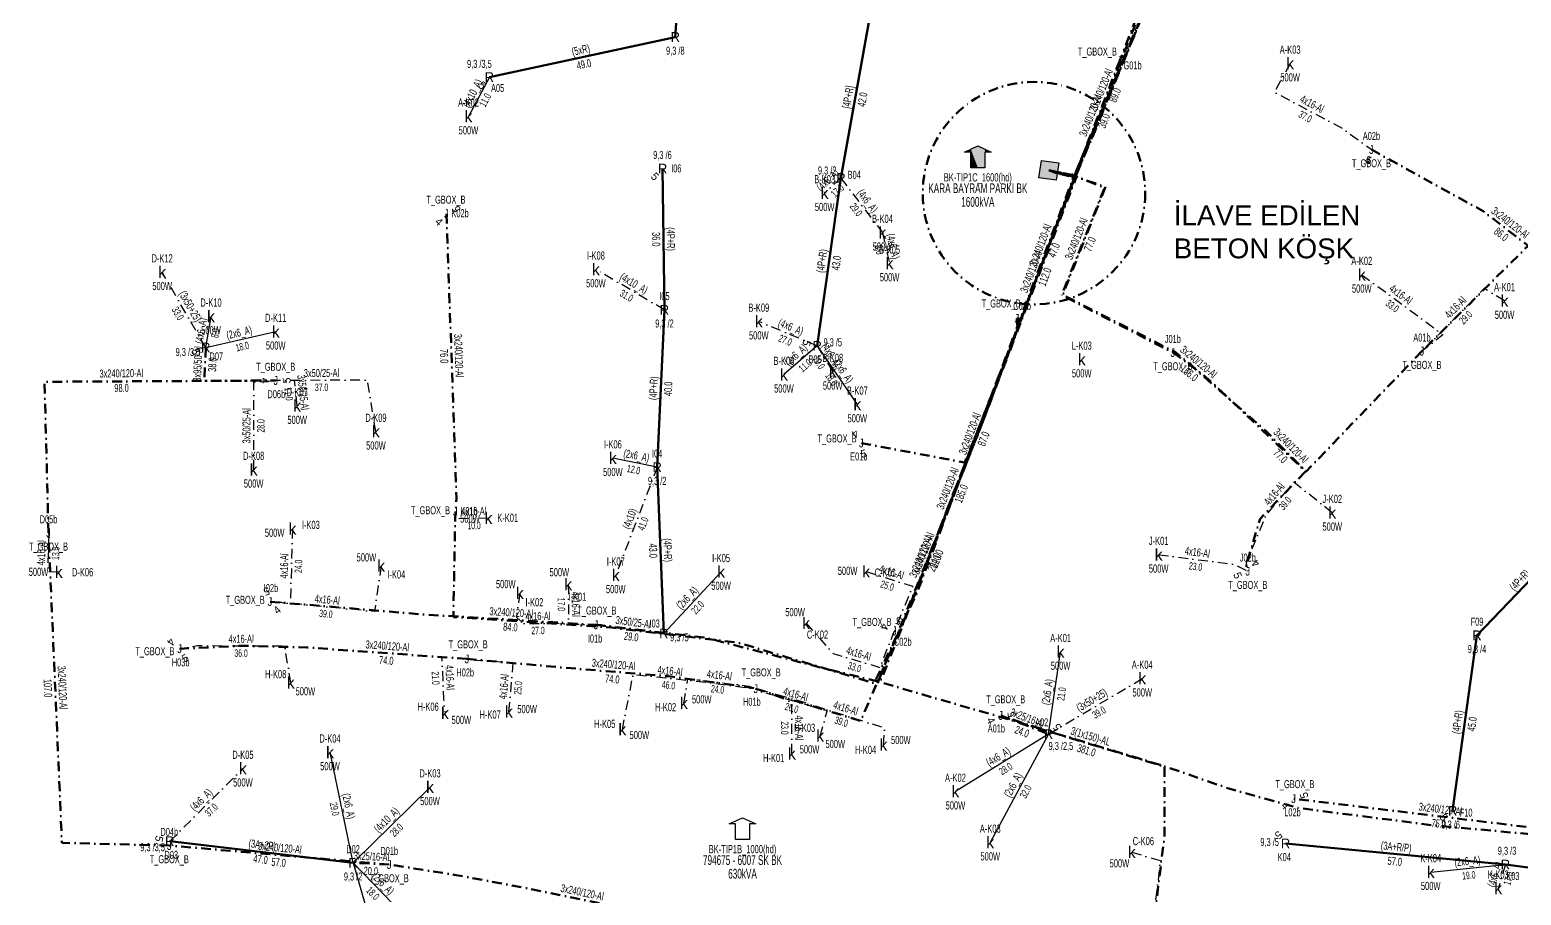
# Model space of a CAD drawing. Header units: millimetres. Extents: x 563565 to 566167, y 4094172 to 4096697.
# Drawn here: x 563815.8 to 564197.9, y 4095797.3 to 4096019 of the extents above; entities that cross this region are included whole.
import ezdxf
from ezdxf.enums import TextEntityAlignment as Align

# ---------------------------------------------------------------- set-up
doc = ezdxf.new("R2010")
doc.units = ezdxf.units.MM
doc.linetypes.add('DASHDOT', pattern=[5, 2.5, -1.25, 0, -1.25])
for name, color, linetype, lineweight in [('DIREK_AG_MEVCUT', 120, 'Continuous', 25), ('DIREK_BOX_YENI', 5, 'Continuous', 25), ('HAT_ABONE_HAVAI_MEVCUT', 56, 'Continuous', 30), ('HAT_ABONE_YERALTI_MEVCUT', 56, 'DASHDOT', 30), ('HAT_ABONE_YERALTI_YENI', 30, 'DASHDOT', 30), ('HAT_AG_HAVAI_BYSK', 3, 'Continuous', 50), ('HAT_AG_HAVAI_MEVCUT', 126, 'Continuous', 50), ('HAT_AG_YERALTI_YENI', 3, 'DASHDOT', 50), ('HAT_BOX_YERALTI_YENI', 5, 'DASHDOT', 50), ('HAT_OG_YERALTI_YENI', 1, 'DASHDOT', 70), ('KOFRE_ABONE_MEVCUT', 6, 'Continuous', 25), ('TRAFO_MEVCUT', 5, 'Continuous', 30), ('TRAFO_TADILAT_BYSK', 5, 'Continuous', 30), ('TRAFO_YENI', 5, 'Continuous', 30)]:
    doc.layers.add(name, color=color, linetype=linetype, lineweight=lineweight)
doc.styles.add('Direk', font='B_CAD')
doc.styles.get("Standard").update_dxf_attribs({"font": 'Arial'})

# ---------------------------------------------------------------- blocks, each defined once
blk = doc.blocks.new('YENI_BINA_KARE')
blk.add_hatch(color=5).paths.add_polyline_path([(-2.25, -2.25), (2.25, -2.25), (2.25, 2.25), (-2.25, 2.25)])
at = {"layer": 'TRAFO_TADILAT_BYSK', "linetype": 'Continuous'}
for p, q in [((-2.25, -2.25), (-2.25, 2.25)), ((-2.25, 2.25), (2.25, 2.25)), ((0, 1.8), (0, 2.7)), ((2.25, 2.25), (2.25, -2.25)), ((2.25, -2.25), (-2.25, -2.25))]:
    blk.add_line(p, q, dxfattribs=at)
blk = doc.blocks.new('YENI_BETKOSK')
at = {"layer": 'TRAFO_YENI', "linetype": 'Continuous'}
for p, q in [((-3.4, 2), (0, 3.6)), ((-1.8, 2), (-3.4, 2)), ((-1.8, -2), (-1.8, 2)), ((0, 3.6), (3.4, 2)), ((3.4, 2), (1.8, 2)), ((1.8, 2), (1.8, -2)), ((1.8, -2), (-1.8, -2))]:
    blk.add_line(p, q, dxfattribs=at)
for points in [[(-3.4, 2), (-1.8, 2), (-1.8, 2.752941)], [(-1.8, 2.752941), (0, -2), (0, 3.6)], [(-1.8, -2), (-1.8, 2.752941), (0, -2)], [(0, -2), (0, 3.6), (1.8, -2)], [(0, 3.6), (1.8, -2), (1.8, 2.752941)], [(1.8, 2), (1.8, 2.752941), (3.4, 2)]]:
    blk.add_solid(points, dxfattribs=at)
blk = doc.blocks.new('MEV_BETKOSK')
at = {"layer": 'TRAFO_MEVCUT', "linetype": 'Continuous'}
for p, q in [((-3.4, 2), (0, 3.6)), ((-1.8, 2), (-3.4, 2)), ((-1.8, -2), (-1.8, 2)), ((0, 3.6), (3.4, 2)), ((3.4, 2), (1.8, 2)), ((1.8, 2), (1.8, -2)), ((1.8, -2), (-1.8, -2))]:
    blk.add_line(p, q, dxfattribs=at)

msp = doc.modelspace()

# ---------------------------------------------------------------- linework, layer by layer
at = {"color": 2, "linetype": 'DASHDOT', "lineweight": 50}
msp.add_circle((564073.028498, 4095977.1432), 28.498911, dxfattribs=at)
at = {"layer": 'HAT_ABONE_HAVAI_MEVCUT'}
for p, q in [((563933.5, 4096006.9), (563928.14, 4095996.81)), ((563860.84, 4095937.57), (563862.18, 4095945.57)), ((563860.84, 4095937.57), (563878.76, 4095941.66)), ((564017.5, 4095938.01), (564008.97, 4095930.64)), ((564017.5, 4095938.01), (564027.77, 4095923.01)), ((563976.49, 4095906.92), (563965.13, 4095909.24)), ((563978.2, 4095864.28), (563992.87, 4095880.1)), ((564076.77, 4095838.53), (564079.86, 4095859.6)), ((564076.77, 4095838.53), (564052.91, 4095823.8)), ((564076.77, 4095838.53), (564061.83, 4095810.75)), ((563898.58, 4095805.54), (563892.67, 4095833.86)), ((563898.58, 4095805.54), (563918.29, 4095824.92)), ((563898.58, 4095805.54), (563911.29, 4095792.39)), ((563898.58, 4095805.54), (563905.53, 4095781.69)), ((564174.68, 4095803.17), (564193.83, 4095805.09))]:
    msp.add_line(p, q, dxfattribs=at)
at = {"layer": 'HAT_ABONE_YERALTI_MEVCUT', "flags": 128}
for points in [[(564023.58, 4095981.03), (564019.4, 4095977.17)], [(564023.58, 4095981.03), (564034.2, 4095967.03)], [(564034.2, 4095967.03), (564036.04, 4095959.15)], [(563860.84, 4095937.57), (563849.66, 4095956.9)], [(563978.35, 4095947.26), (563960.79, 4095957.61)], [(564017.5, 4095938.01), (564002.53, 4095944.26)], [(564017.5, 4095938.01), (564021.47, 4095931.4)], [(563976.49, 4095906.92), (563965.88, 4095879.23)], [(564076.77, 4095838.53), (564100.77, 4095852.76)], [(563851.62, 4095811.07), (563870.35, 4095829.68)], [(564193.83, 4095805.09), (564191.99, 4095799)]]:
    msp.add_lwpolyline(points, dxfattribs=at)
at = {"layer": 'HAT_ABONE_YERALTI_YENI', "flags": 128}
for points in [[(564138.66, 4096010.38), (564134.648352, 4096003.045132), (564152.132929, 4095993.696942), (564159.49471, 4095988.311367)], [(564157.02, 4095956.25), (564174.819607, 4095943.142325), (564177.749239, 4095940.811936), (564172.435206, 4095936.651929)], [(564193.6, 4095949.53), (564188.402446, 4095952.730211), (564176.284423, 4095940.412441), (564172.435206, 4095936.651929)], [(563873.11, 4095906.29), (563873.177121, 4095928.768359), (563878.782026, 4095929.134195)], [(563904.43, 4095916.04), (563902.230416, 4095929.254317), (563878.782026, 4095929.134195)], [(563884.26, 4095922.62), (563883.558293, 4095929.188338), (563878.782026, 4095929.134195)], [(564149.46, 4095895.26), (564139.590758, 4095903.07027), (564132.399843, 4095894.614287), (564127.406152, 4095882.363099), (564127.818846, 4095880.259931)], [(563933.28, 4095893.85), (563925.795918, 4095893.713458), (563925.052469, 4095893.862148), (563924.780117, 4095895.548141)], [(563883.04, 4095891.14), (563882.52893, 4095871.998015), (563877.300699, 4095872.459669)], [(563823.167471, 4095880.063744), (563820.404494, 4095880.115286), (563820.73439, 4095889.748254), (563820.536549, 4095890.081458)], [(564104.98, 4095884.5), (564124.341219, 4095882.037749), (564127.818846, 4095880.259931)], [(563905.76, 4095881.64), (563904.089255, 4095869.929095), (563879.479995, 4095872.324687), (563877.300699, 4095872.459669)], [(564030.03, 4095880.16), (564041.950023, 4095876.412035), (564037.278763, 4095864.979512)], [(563953.7, 4095876.88), (563953.819448, 4095866.673597), (563960.814381, 4095866.516731)], [(563941.31, 4095874.65), (563940.417536, 4095868.51636), (563942.260299, 4095866.841121), (563949.63135, 4095866.924883), (563958.258831, 4095866.589835), (563960.814381, 4095866.516731)], [(564014.65, 4095866.92), (564021.587494, 4095859.207331), (564033.565452, 4095855.613944), (564037.278763, 4095864.979512)], [(563882.62, 4095851.7), (563881.070513, 4095861.045031), (563858.706073, 4095861.128793), (563854.140049, 4095860.409313)], [(563927.750046, 4095857.795941), (563921.273676, 4095858.321758), (563921.776247, 4095847.600229), (563922.13, 4095843.86)], [(563938.51, 4095844.24), (563939.617542, 4095856.814043), (563929.901156, 4095857.400377), (563927.750046, 4095857.795941)], [(563967.57, 4095839.72), (563970.339325, 4095853.852397), (563988.831385, 4095851.854997), (564001.137948, 4095850.179758), (564001.758837, 4095850.161119)], [(563983.35, 4095846.45), (563984.385558, 4095852.757048), (563999.978167, 4095850.82408), (564001.758837, 4095850.161119)], [(564018.25, 4095838.07), (564020.033163, 4095844.487792), (564002.894181, 4095849.449076), (564001.758837, 4095850.161119)], [(564034.47, 4095835.76), (564034.812457, 4095840.069309), (564013.678674, 4095846.770265), (564001.758837, 4095850.161119)], [(564011.01, 4095833.52), (564010.952421, 4095846.682178), (564001.758837, 4095850.161119)], [(564098.08, 4095808.26), (564105.459714, 4095806.087841), (564100.218983, 4095765.277047), (564080.269854, 4095770.314749)]]:
    msp.add_lwpolyline(points, dxfattribs=at)
at = {"layer": 'HAT_AG_HAVAI_BYSK'}
for p, q in [((564023.58, 4095981.03), (564030.911, 4096021.897)), ((564193.83, 4095805.09), (564232.93, 4095799.88))]:
    msp.add_line(p, q, dxfattribs=at)
at = {"layer": 'HAT_AG_HAVAI_MEVCUT'}
for p, q in [((563981.14, 4096017.16), (563984.41, 4096063.71)), ((563933.5, 4096006.9), (563981.14, 4096017.16)), ((563977.89, 4095983.44), (563978.35, 4095947.26)), ((564023.58, 4095981.03), (564017.5, 4095938.01)), ((563976.49, 4095906.92), (563978.35, 4095947.26)), ((563978.2, 4095864.28), (563976.49, 4095906.92)), ((564211.13, 4095889.56), (564186.54, 4095863.83)), ((564186.54, 4095863.83), (564180.29, 4095818.89)), ((563898.58, 4095805.54), (563851.62, 4095811.07)), ((564137.49, 4095810.49), (564193.83, 4095805.09))]:
    msp.add_line(p, q, dxfattribs=at)
at = {"layer": 'HAT_AG_YERALTI_YENI', "flags": 128}
msp.add_lwpolyline([(564126.77, 4096075.17), (564123.162852, 4096076.150026), (564083.539064, 4095981.241089), (564076.837, 4095983.007)], dxfattribs=at)
at = {"layer": 'HAT_BOX_YERALTI_YENI', "flags": 128}
for points in [[(564070.285691, 4096088.795879), (564122.992824, 4096075.814027), (564083.187348, 4095981.165233), (564078.280583, 4095982.503442), (564076.837, 4095983.007)], [(564110.448521, 4096050.613981), (564095.03, 4096011.186)], [(564064.70354, 4096026.817778), (564100.733073, 4096024.649793), (564083.339766, 4095981.332699), (564078.207473, 4095982.681758), (564076.837, 4095983.007)], [(564095.03, 4096011.186), (564083.4395, 4095981.518596), (564078.542648, 4095982.356216), (564076.837, 4095983.007)], [(564159.49471, 4095988.311367), (564188.141978, 4095972.520336), (564199.6541, 4095963.69149), (564176.80297, 4095941.013475), (564172.435206, 4095936.651929)], [(563924.780117, 4095895.548141), (563924.264789, 4095868.529498), (563964.772066, 4095865.807234), (563997.183209, 4095861.976401), (564032.855746, 4095851.359575), (564058.619245, 4095915.202092), (564083.930994, 4095981.405565), (564076.837, 4095983.007)], [(563960.814381, 4095866.516731), (563988.764924, 4095863.262482), (564018.576973, 4095855.533433), (564033.667022, 4095851.852933), (564059.062472, 4095916.445705), (564083.658654, 4095981.591173), (564076.837, 4095983.007)], [(564001.758837, 4095850.161119), (564028.618191, 4095841.912805), (564040.53816, 4095869.554246), (564064.744784, 4095932.088689), (564083.688255, 4095981.64417), (564076.837, 4095983.007)], [(564028.799538, 4095913.121668), (564055.306812, 4095908.156219), (564064.575145, 4095931.153581), (564083.541708, 4095981.578216), (564078.73407, 4095982.470355), (564076.837, 4095983.007)], [(564076.837, 4095983.007), (564083.373526, 4095981.427249), (564069.464292, 4095944.998872), (564068.655, 4095945.019)], [(564076.837, 4095983.007), (564083.673978, 4095981.50764), (564091.103121, 4095978.516993), (564080.131982, 4095951.016005), (564094.028758, 4095943.848194), (564108.604733, 4095936.28718)], [(564172.435206, 4095936.651929), (564142.7139, 4095905.729296), (564118.737526, 4095928.580426), (564109.302779, 4095936.370583), (564080.416381, 4095951.068906), (564091.322784, 4095978.754054), (564083.272954, 4095981.523888), (564076.837, 4095983.007)], [(563922.502699, 4095971.887679), (563925.081153, 4095898.99537), (563924.780117, 4095895.548141)], [(564068.655, 4095945.019), (564068.82187, 4095942.652701), (564038.786478, 4095865.147036), (564037.278763, 4095864.979512)], [(563860.84, 4095937.57), (563860.459472, 4095929.026611), (563878.782026, 4095929.134195)], [(564108.604733, 4095936.28718), (564113.75264, 4095932.578305), (564132.362461, 4095916.305531), (564142.662781, 4095905.918654), (564130.977544, 4095893.714074), (564127.255475, 4095881.246963), (564127.818846, 4095880.259931)], [(563820.536549, 4095890.081458), (563819.526479, 4095928.813673), (563878.782026, 4095929.134195)], [(563851.488912, 4095809.963674), (563823.985367, 4095810.665892), (563820.536549, 4095890.081458)], [(563877.300699, 4095872.459669), (563917.179202, 4095869.151282), (563960.814381, 4095866.516731)], [(563978.2, 4095864.28), (563962.014078, 4095866.43295), (563960.814381, 4095866.516731)], [(563927.750046, 4095857.795941), (563886.698317, 4095860.735985), (563870.255847, 4095861.171547), (563854.140049, 4095860.409313)], [(563927.750046, 4095857.795941), (563950.9599, 4095855.689919), (563979.3552, 4095853.344585), (563999.290543, 4095850.664202), (564001.758837, 4095850.161119)], [(563968.362, 4095783.067), (563971.041849, 4095793.188143), (563993.728897, 4095787.786465), (564026.949217, 4095782.204731), (564076.824712, 4095771.311347), (564100.772151, 4095766.809949), (564106.504042, 4095812.618715), (564106.504042, 4095830.174169), (564076.89118, 4095839.169538), (564064.507738, 4095843.294115)], [(564064.507738, 4095843.294115), (564076.77, 4095838.53)], [(564214.326678, 4095812.922174), (564139.564, 4095821.977)], [(563907.838369, 4095805.096287), (563851.488912, 4095809.963674)], [(563907.838369, 4095805.096287), (563898.58, 4095805.54)], [(563968.362, 4095783.067), (563971.290787, 4095793.227426), (563942.551089, 4095799.113871), (563924.493543, 4095802.485476), (563907.838369, 4095805.096287)]]:
    msp.add_lwpolyline(points, dxfattribs=at)
at = {"layer": 'HAT_OG_YERALTI_YENI', "flags": 128}
for points in [[(563911.43, 4096112.07), (563911.525347, 4096115.792674), (563926.583814, 4096113.927023), (563982.939676, 4096101.335281), (563984.272284, 4096108.997775), (564041.641271, 4096095.523312), (564122.730335, 4096075.902644), (564111.761814, 4096051.873743), (564100.282313, 4096021.549874), (564083.736005, 4095981.437918), (564078.713099, 4095982.565509), (564076.837, 4095983.007)], [(563981.61, 4096109.95), (564103.082416, 4096080.940726), (564123.013564, 4096076.211301), (564112.090845, 4096053.127204), (564099.812542, 4096020.158984), (564087.878682, 4095991.237751), (564083.824889, 4095981.891507), (564080.559334, 4095982.116718), (564076.837, 4095983.007)], [(564076.837, 4095983.007), (564083.254729, 4095981.538545), (564070.064398, 4095946.442118), (564043.114335, 4095874.810935), (564032.370257, 4095852.184038), (564068.145649, 4095841.830701), (564105.884159, 4095830.512397), (564122.234231, 4095824.823187), (564140.685722, 4095819.595264), (564175.259156, 4095815.174092), (564238.54228, 4095809.382746), (564256.818995, 4095806.610921), (564258.031668, 4095810.508799), (564257.81, 4095811.629)]]:
    msp.add_lwpolyline(points, dxfattribs=at)

# ---------------------------------------------------------------- block references
at = {"layer": 'TRAFO_MEVCUT'}
msp.add_blockref('MEV_BETKOSK', (563998.359726, 4095813.50435), dxfattribs=at)
at = {"layer": 'TRAFO_YENI'}
msp.add_blockref('YENI_BETKOSK', (564058.648525, 4095985.655487), dxfattribs=at)
at = {"layer": 'TRAFO_YENI', "rotation": 261.923778}
msp.add_blockref('YENI_BINA_KARE', (564076.837, 4095983.007), dxfattribs=at)

# ---------------------------------------------------------------- texts
at = {"color": 2, "insert": (564108.852147, 4095974.027836), "char_height": 5.08830192, "attachment_point": 1}
msp.add_mtext_dynamic_manual_height_columns('İLAVE EDİLEN BETON KÖŞK', width=56.94333077, gutter_width=25.44151, heights=[0], dxfattribs=at)
at = {"layer": 'DIREK_AG_MEVCUT', "linetype": 'ByBlock', "style": 'Direk'}
for p in [(563981.14, 4096017.16), (563933.5, 4096006.9), (563977.89, 4095983.44), (564023.58, 4095981.03), (563978.35, 4095947.26), (563860.84, 4095937.57), (564017.5, 4095938.01), (563976.49, 4095906.92), (563978.2, 4095864.28), (564186.54, 4095863.83), (564076.77, 4095838.53), (564180.29, 4095818.89), (563851.62, 4095811.07), (564137.49, 4095810.49), (563898.58, 4095805.54), (564193.83, 4095805.09)]:
    msp.add_text('R', height=2.5, dxfattribs=at).set_placement(p, align=Align.MIDDLE_CENTER)
at = {"layer": 'DIREK_AG_MEVCUT', "linetype": 'ByBlock', "width": 0.53}
for s, p in [('9,3 /8', (563981.14, 4096013.66)), ('9,3 /3,5', (563930.939743, 4096010.286753)), ('A05', (563935.610638, 4096004.10801)), ('9,3 /6', (563977.845407, 4095986.947332)), ('I06', (563981.389717, 4095983.484496)), ('9,3 /2', (564020.05403, 4095982.962379)), ('B04', (564026.983202, 4095981.847444)), ('I05', (563978.35, 4095950.76)), ('9,3 /2', (563978.35, 4095943.76)), ('9,3 /3,5', (563856.273693, 4095936.452896)), ('9,3 /5', (564021.479915, 4095938.941789)), ('D07', (563863.527163, 4095935.327422)), ('B05', (564016.946946, 4095934.553972)), ('I04', (563976.49, 4095910.42)), ('9,3 /2', (563976.49, 4095903.42)), ('I03', (563975.84175, 4095866.866244)), ('F09', (564186.54, 4095867.33)), ('9,3 /5', (563982.1764, 4095863.335284)), ('9,3 /4', (564186.54, 4095860.33)), ('A02', (564075.008777, 4095841.554581)), ('9,3 /2,5', (564079.940021, 4095835.489697)), ('F10', (564183.756635, 4095818.40788)), ('9,3 /6', (564179.796514, 4095815.341638)), ('9,3 /3,5', (563847.207008, 4095809.546191)), ('9,3 /5', (564133.408035, 4095810.881243)), ('D03', (563851.995982, 4095807.590253)), ('D02', (563898.58, 4095809.04)), ('K04', (564137.156067, 4095807.005967)), ('9,3 /3', (564194.235933, 4095808.63502)), ('9,3 /2', (563898.58, 4095802.04)), ('K03', (564195.725947, 4095802.147997))]:
    msp.add_text(s, height=2.05, dxfattribs=at).set_placement(p, align=Align.MIDDLE_CENTER)
at = {"layer": 'DIREK_AG_MEVCUT', "color": 32, "style": 'Direk'}
for rotation, p in [(319.554904, (563931.683587, 4096004.769122)), (315.728432, (563975.935432, 4095981.43509)), (291.895455, (563858.241976, 4095936.52584)), (254.647536, (564014.799917, 4095938.751317)), (488.4305, (564078.963416, 4095840.270382)), (307.082415, (564178.056247, 4095817.201703)), (256.932851, (563848.892504, 4095811.70306)), (579.525117, (564135.708034, 4095812.649768))]:
    msp.add_text('5', height=2, rotation=rotation, dxfattribs=at).set_placement(p, align=Align.MIDDLE_CENTER)
at = {"layer": 'DIREK_BOX_YENI', "width": 0.53}
for s, p in [('T_GBOX_B', (564089.26972, 4096013.437511)), ('G01b', (564098.289832, 4096009.911835)), ('A02b', (564159.49471, 4095991.811367)), ('T_GBOX_B', (564159.49471, 4095984.811367)), ('T_GBOX_B', (563922.375367, 4095975.487327)), ('K02b', (563926.000511, 4095972.011409)), ('T_GBOX_B', (564064.617586, 4095948.876625)), ('C01b', (564069.997782, 4095948.251172)), ('J01b', (564108.604733, 4095939.78718)), ('A01b', (564172.435206, 4095940.151929)), ('T_GBOX_B', (563878.752521, 4095932.658204)), ('T_GBOX_B', (564108.604733, 4095932.78718)), ('T_GBOX_B', (564172.435206, 4095933.151929)), ('D06b', (563878.905027, 4095925.636357)), ('T_GBOX_B', (564022.574631, 4095914.287743)), ('E01b', (564028.155113, 4095909.681506)), ('D05b', (563820.536549, 4095893.581458)), ('T_GBOX_B', (563918.410702, 4095895.886601)), ('K01b', (563928.277782, 4095895.675947)), ('T_GBOX_B', (563820.536549, 4095886.581458)), ('J02b', (564127.818846, 4095883.759931)), ('I02b', (563877.539956, 4095875.951482)), ('T_GBOX_B', (564127.818846, 4095876.759931)), ('T_GBOX_B', (563870.944236, 4095872.93708)), ('T_GBOX_B', (563961.053931, 4095870.196206)), ('T_GBOX_B', (564031.551387, 4095867.284935)), ('I01b', (563960.572498, 4095863.025099)), ('T_GBOX_B', (563847.805452, 4095859.762376)), ('T_GBOX_B', (563928.070953, 4095861.529046)), ('C02b', (564039.402457, 4095862.19744)), ('H03b', (563854.400622, 4095856.919026)), ('H02b', (563927.307864, 4095854.323985)), ('T_GBOX_B', (564003.128825, 4095854.340205)), ('H01b', (564000.740976, 4095846.812394)), ('T_GBOX_B', (564065.784486, 4095847.449043)), ('A01b', (564063.397941, 4095839.974725)), ('T_GBOX_B', (564139.882602, 4095825.708632)), ('L02b', (564139.266258, 4095818.489687)), ('D04b', (563851.488912, 4095813.463674)), ('T_GBOX_B', (563851.488912, 4095806.463674)), ('D01b', (563907.838369, 4095808.596287)), ('T_GBOX_B', (563907.838369, 4095801.596287))]:
    msp.add_text(s, height=2.05, dxfattribs=at).set_placement(p, align=Align.MIDDLE_CENTER)
at = {"layer": 'DIREK_BOX_YENI', "style": 'Direk', "width": 0.8}
for p in [(564095.03, 4096011.186), (564159.49471, 4095988.311367), (563922.502699, 4095971.887679), (564068.655, 4095945.019), (564108.604733, 4095936.28718), (564172.435206, 4095936.651929), (563878.782026, 4095929.134195), (564028.799538, 4095913.121668), (563924.780117, 4095895.548141), (563820.536549, 4095890.081458), (564127.818846, 4095880.259931), (563877.300699, 4095872.459669), (563960.814381, 4095866.516731), (564037.278763, 4095864.979512), (563854.140049, 4095860.409313), (563927.750046, 4095857.795941), (564001.758837, 4095850.161119), (564064.507738, 4095843.294115), (564139.564, 4095821.977), (563851.488912, 4095809.963674), (563907.838369, 4095805.096287)]:
    msp.add_text('J', height=2.25, dxfattribs=at).set_placement(p, align=Align.MIDDLE_CENTER)
at = {"layer": 'DIREK_BOX_YENI', "color": 32, "style": 'Direk'}
for s, rotation, p in [('4', 341.90617, (564158.625103, 4095985.649829)), ('5', 345.56772, (564158.796851, 4095985.599727)), ('5', 114.525908, (563925.050065, 4095973.049972)), ('4', 317.025907, (563920.59403, 4095969.839025)), ('4', 270.394808, (563875.982092, 4095929.114901)), ('5', 90.394808, (563881.581959, 4095929.153488)), ('4', 574.390086, (564027.21803, 4095915.43226)), ('5', 371.890086, (564029.376436, 4095910.381743)), ('4', 495.000001, (564129.798744, 4095882.23983)), ('5', 292.500002, (564125.231983, 4095879.188417)), ('5', 198.017056, (563876.434658, 4095875.12237)), ('4', 400.329324, (563879.112803, 4095870.325125)), ('5', 158.223142, (564038.317543, 4095867.579692)), ('4', 247.92463, (564034.68403, 4095866.031825)), ('4', 232.392938, (563851.921849, 4095862.117993)), ('5', 30.673775, (563855.568467, 4095858.001073)), ('4', 297.215937, (564062.017728, 4095842.013548)), ('5', 95.067262, (564067.296795, 4095843.541425)), ('5', 107.62, (564142.232638, 4095822.824567)), ('4', 310.119999, (564137.42285, 4095820.172706))]:
    msp.add_text(s, height=2, rotation=rotation, dxfattribs=at).set_placement(p, align=Align.MIDDLE_CENTER)
at = {"layer": 'HAT_ABONE_HAVAI_MEVCUT', "lineweight": 30, "width": 0.53}
for s, rotation, p in [('(4x10_A)', 422.02191, (563930.069342, 4096002.253764, 281964.07)), ('(4x6_A)', 80.491228, (563860.671679, 4095941.710419, 281931.09)), ('(2x6_A)', 12.856769, (563869.610863, 4095940.44369, 281939.38)), ('(2x6_A)', 400.827323, (564012.679286, 4095934.968181, 282004.485)), ('(2x6_A)', 304.398142, (564023.336362, 4095930.990199, 282013.885)), ('(2x6_A)', 348.457474, (563970.980081, 4095908.91281, 281982.565)), ('(2x6_A)', 47.160017, (563984.911733, 4095872.76796, 281996.435)), ('(2x6_A)', 81.656818, (564077.473996, 4095849.188337, 282039.93)), ('(4x6_A)', 391.689158, (564064.393486, 4095831.888274, 282026.455)), ('(2x6_A)', 421.728771, (564068.551392, 4095825.042599, 282030.915)), ('(2x6_A)', 281.787678, (563896.457075, 4095819.873643, 281946.335)), ('(4x10_A)', 44.516317, (563907.839054, 4095815.836093, 281959.145)), ('(2x6_A)', 5.725404, (564184.170203, 4095804.97576, 282096.915)), ('(2x6_A)', 314.025224, (563905.546179, 4095799.555729, 281955.645))]:
    msp.add_text(s, height=2.05, rotation=rotation, dxfattribs=at).set_placement(p, align=Align.CENTER)
for s, rotation, p in [('11.0', 422.02191, (563931.570658, 4096001.456236, 281964.07)), ('8.0', 80.491228, (563862.348321, 4095941.429581, 281931.09)), ('18.0', 12.856769, (563869.989137, 4095938.78631, 281939.38)), ('11.0', 400.827323, (564013.790714, 4095933.681819, 282004.485)), ('18.0', 304.398142, (564021.933638, 4095930.029801, 282013.885)), ('12.0', 348.457474, (563970.639919, 4095907.24719, 281982.565)), ('22.0', 47.160017, (563986.158267, 4095871.61204, 281996.435)), ('21.0', 81.656818, (564079.156004, 4095848.941663, 282039.93)), ('28.0', 391.689158, (564065.286514, 4095830.441726, 282026.455)), ('32.0', 421.728771, (564070.048608, 4095824.237401, 282030.915)), ('29.0', 281.787678, (563894.792925, 4095819.526357, 281946.335)), ('28.0', 44.516317, (563909.030946, 4095814.623907, 281959.145)), ('19.0', 5.725404, (564184.339797, 4095803.28424, 282096.915)), ('18.0', 314.025224, (563904.323821, 4095798.374271, 281955.645))]:
    msp.add_text(s, height=1.9, rotation=rotation, dxfattribs=at).set_placement(p, align=Align.TOP_CENTER)
at = {"layer": 'HAT_ABONE_YERALTI_MEVCUT', "lineweight": 30, "width": 0.53}
for s, rotation, p in [('(4x6_A)', 402.720774, (564020.913338, 4095979.724468)), ('(4x6_A)', 307.182915, (564029.567204, 4095974.543707)), ('(4x6_A)', 283.143216, (564035.947734, 4095963.283278)), ('(4x10_A)', 329.484573, (563970.001605, 4095953.167269)), ('(3x50+25)', 300.04404, (563855.985795, 4095947.660566)), ('(4x6_A)', 337.339382, (564010.342481, 4095941.919383)), ('(4x6_A)', 300.989244, (564020.213674, 4095935.142646)), ('(4x10)', 429.034625, (563970.391273, 4095893.379133)), ('(3x50+25)', 30.664408, (564088.336493, 4095846.376144)), ('(4x6_A)', 44.815869, (563860.385894, 4095820.977969)), ('(4x6_A)', 433.188614, (564192.096327, 4095802.290839))]:
    msp.add_text(s, height=2.05, rotation=rotation, dxfattribs=at).set_placement(p, align=Align.CENTER)
for s, rotation, p in [('17.0', 402.720774, (564022.066662, 4095978.475532)), ('29.0', 307.182915, (564028.212796, 4095973.516293)), ('8.0', 283.143216, (564034.292266, 4095962.896722)), ('31.0', 329.484573, (563969.138395, 4095951.702731)), ('33.0', 300.04404, (563854.514205, 4095946.809434)), ('27.0', 337.339382, (564009.687519, 4095940.350617)), ('19.0', 300.989244, (564018.756326, 4095934.267354)), ('41.0', 429.034625, (563971.978727, 4095892.770867)), ('39.0', 30.664408, (564089.203507, 4095844.913856)), ('37.0', 44.815869, (563861.584106, 4095819.772031)), ('17.0', 433.188614, (564193.723673, 4095801.799161))]:
    msp.add_text(s, height=1.9, rotation=rotation, dxfattribs=at).set_placement(p, align=Align.TOP_CENTER)
at = {"layer": 'HAT_ABONE_YERALTI_YENI', "lineweight": 30, "width": 0.53}
for s, rotation, p in [('4x16-Al', 331.868658, (564143.791411, 4095999.120626)), ('4x16-Al', 323.631976, (564166.423828, 4095950.380604)), ('4x16-Al', 405.468347, (564181.737501, 4095947.167434)), ('3x50/25-Al', 276.097878, (563884.754337, 4095925.994462)), ('3x50/25-Al', 360.293515, (563890.501867, 4095930.044245)), ('3x50/25-Al', 89.828914, (563872.293564, 4095917.531718)), ('4x16-Al', 409.62237, (564135.347778, 4095899.392928)), ('4x16-Al', 361.045206, (563929.522454, 4095894.631588)), ('4x16-Al', 88.038582, (563819.71994, 4095884.960862)), ('4x16-Al', 448.470629, (563881.934768, 4095881.591694)), ('4x16-Al', 352.752351, (564114.767844, 4095884.112083)), ('4x16-Al', 342.545496, (564036.244967, 4095879.096879)), ('4x16-Al', 354.440053, (563891.866979, 4095871.972892)), ('4x16-Al', 270.670514, (563954.609666, 4095871.786746)), ('4x16-Al', 0.65106, (563945.936166, 4095867.732947)), ('4x16-Al', 359.78541, (563869.891476, 4095861.936906)), ('4x16-Al', 343.300756, (564027.820719, 4095858.22479)), ('4x16-Al', 272.683775, (563922.374029, 4095853.000794)), ('4x16-Al', 84.966288, (563938.217049, 4095850.601602)), ('4x16-Al', 353.835158, (563979.676636, 4095853.698781)), ('4x16-Al', 352.93327, (563992.286434, 4095852.634107)), ('4x16-Al', 343.855661, (564011.700021, 4095847.784913)), ('4x16-Al', 342.407575, (564024.502473, 4095844.230033)), ('4x16-Al', 270.250645, (564011.831202, 4095840.104807))]:
    msp.add_text(s, height=2.05, rotation=rotation, dxfattribs=at).set_placement(p, align=Align.CENTER)
for s, rotation, p in [('37.0', 331.868658, (564142.98987, 4095997.621448)), ('33.0', 323.631976, (564165.415779, 4095949.011721)), ('29.0', 405.468347, (564182.949368, 4095945.975218)), ('11.0', 276.097878, (563883.063956, 4095925.813876)), ('37.0', 360.293515, (563890.510575, 4095928.344267)), ('28.0', 89.828914, (563873.993557, 4095917.526641)), ('39.0', 409.62237, (564136.642823, 4095898.29163)), ('10.0', 361.045206, (563929.553464, 4095892.93187)), ('13.0', 88.038582, (563821.418944, 4095884.902677)), ('24.0', 448.470629, (563883.634162, 4095881.546322)), ('23.0', 352.752351, (564114.553375, 4095882.425666)), ('25.0', 342.545496, (564035.735055, 4095877.475155)), ('17.0', 270.670514, (563952.909782, 4095871.766852)), ('39.0', 354.440053, (563891.702271, 4095870.28089)), ('27.0', 0.65106, (563945.955483, 4095866.033057)), ('36.0', 359.78541, (563869.885109, 4095860.236918)), ('33.0', 343.300756, (564027.332227, 4095856.596485)), ('21.0', 272.683775, (563920.675894, 4095852.921194)), ('25.0', 84.966288, (563939.910493, 4095850.452441)), ('46.0', 353.835158, (563979.494074, 4095852.008612)), ('24.0', 352.93327, (563992.077291, 4095850.947021)), ('26.0', 343.855661, (564011.227323, 4095846.151954)), ('23.0', 270.250645, (564010.131218, 4095840.09737)), ('39.0', 342.407575, (564023.988658, 4095842.609541))]:
    msp.add_text(s, height=1.9, rotation=rotation, dxfattribs=at).set_placement(p, align=Align.TOP_CENTER)
at = {"layer": 'HAT_AG_HAVAI_BYSK', "lineweight": 30, "width": 0.53}
msp.add_text('[4P+R]', height=2.05, rotation=79.830062, dxfattribs=at).set_placement((564026.408855, 4096001.613583, 282015.4555), align=Align.CENTER)
msp.add_text('42.0', height=2.05, rotation=79.830062, dxfattribs=at).set_placement((564028.082145, 4096001.313417, 282015.4555), align=Align.TOP_CENTER)
at = {"layer": 'HAT_AG_HAVAI_MEVCUT', "lineweight": 30, "width": 0.53}
for s, rotation, p in [('(5xR)', 12.153881, (563957.141043, 4096012.860948, 281990.57)), ('(4P+R)', 270.728431, (563978.969931, 4095965.360806, 281989.175)), ('(4P+R)', 441.955686, (564019.698364, 4095959.638948, 282008.75)), ('(4P+R)', 87.360071, (563976.570902, 4095927.12915, 281989.175)), ('(4P+R)', 272.296513, (563978.194317, 4095885.63406, 281988.245)), ('(4P+R)', 406.297814, (564198.2205, 4095877.282273, 282093.27)), ('(4P+R)', 442.082414, (564182.573103, 4095841.477086, 282090.145)), ('(3A+2P)', 353.283792, (563875.199409, 4095809.149167, 281925.81)), ('(3A+R/P)', 354.525116, (564165.741098, 4095808.636122, 282096.915))]:
    msp.add_text(s, height=2.05, rotation=rotation, dxfattribs=at).set_placement(p, align=Align.CENTER)
for s, rotation, p in [('49.0', 12.153881, (563957.498957, 4096011.199052, 281990.57)), ('36.0', 270.728431, (563977.270069, 4095965.339194, 281989.175)), ('43.0', 441.955686, (564021.381636, 4095959.401052, 282008.75)), ('40.0', 87.360071, (563978.269098, 4095927.05085, 281989.175)), ('43.0', 272.296513, (563976.495683, 4095885.56594, 281988.245)), ('45.0', 442.082414, (564184.256897, 4095841.242914, 282090.145)), ('47.0', 353.283792, (563875.000591, 4095807.460833, 281925.81)), ('57.0', 354.525116, (564165.578902, 4095806.943878, 282096.915))]:
    msp.add_text(s, height=2.05, rotation=rotation, dxfattribs=at).set_placement(p, align=Align.TOP_CENTER)
at = {"layer": 'HAT_BOX_YERALTI_YENI', "lineweight": 30, "width": 0.53}
for s, rotation, p in [('3x240/120-Al', 428.122838, (564091.247632, 4096003.307971)), ('3x240/120-Al', 428.660342, (564088.443026, 4095996.66161)), ('3x240/120-Al', 322.514778, (564194.415312, 4095968.780397)), ('3x240/120-Al', 429.101936, (564075.624825, 4095963.516261)), ('3x240/120-Al', 428.251155, (564084.828057, 4095965.081457)), ('3x240/120-Al', 69.386871, (564073.262845, 4095956.665146)), ('3x95/50-Al', 447.449695, (563859.800578, 4095933.336127)), ('3x240/120-Al', 272.025906, (563924.641395, 4095935.471573)), ('3x240/120-Al', 320.453919, (564114.561346, 4095933.13095)), ('3x240/120-Al', 0.884807, (563839.216425, 4095929.967866)), ('3x240/120-Al', 429.369897, (564057.559588, 4095915.150107)), ('3x240/120-Al', 314.76027, (564138.116171, 4095911.710614)), ('3x240/120-Al', 68.838946, (564051.848788, 4095901.12831)), ('3x240/120-Al', 68.023575, (564044.949258, 4095883.598925)), ('3x240/120-Al', 68.537114, (564045.57369, 4095884.460333)), ('3x240/120-Al', 356.544861, (563939.048018, 4095868.682462)), ('3x50/25-Al', 352.423349, (563970.219114, 4095866.199054)), ('3x240/120-Al', 355.903583, (563907.284902, 4095860.113791)), ('3x240/120-Al', 355.278323, (563965.227518, 4095855.364367)), ('3x240/120-Al', 272.486649, (563823.110158, 4095850.410554)), ('3x25/16-Al', 338.767933, (564070.946693, 4095841.704361)), ('3x240/120-Al', 353.09436, (564177.047786, 4095818.29335)), ('3x240/120-Al', 355.063125, (563879.73679, 4095808.376827)), ('3x25/16-Al', 357.256164, (563903.249875, 4095806.167169)), ('3x240/120-Al', 348.424811, (563957.091494, 4095797.003361))]:
    msp.add_text(s, height=2.05, rotation=rotation, dxfattribs=at).set_placement(p, align=Align.CENTER)
for s, rotation, p in [('89.0', 428.122838, (564092.825207, 4096002.674521)), ('39.0', 428.660342, (564090.026474, 4095996.042987)), ('86.0', 322.514778, (564193.380765, 4095967.431429)), ('47.0', 429.101936, (564077.212993, 4095962.90986)), ('77.0', 428.251155, (564086.407046, 4095964.451541)), ('112.0', 69.386871, (564074.854009, 4095956.066651)), ('76.0', 272.025906, (563922.942458, 4095935.411476)), ('38.0', 447.449695, (563861.498894, 4095933.260483)), ('166.0', 320.453919, (564113.478959, 4095931.820059)), ('98.0', 0.884807, (563839.242676, 4095928.268069)), ('87.0', 429.369897, (564059.150575, 4095914.55114)), ('77.0', 314.76027, (564136.909071, 4095910.513572)), ('185.0', 68.838946, (564053.434156, 4095900.514625)), ('284.0', 68.023575, (564046.525732, 4095882.962742)), ('220.0', 68.537114, (564047.155804, 4095883.838305)), ('84.0', 356.544861, (563938.945564, 4095866.985552)), ('29.0', 352.423349, (563969.994965, 4095864.513896)), ('74.0', 355.903583, (563907.163462, 4095858.418134)), ('74.0', 355.278323, (563965.087582, 4095853.670136)), ('107.0', 272.486649, (563821.411759, 4095850.336797)), ('24.0', 338.767933, (564070.331045, 4095840.119754)), ('75.0', 353.09436, (564176.843388, 4095816.605682)), ('57.0', 355.063125, (563879.590491, 4095806.683134)), ('20.0', 357.256164, (563903.168494, 4095804.469118))]:
    msp.add_text(s, height=2.05, rotation=rotation, dxfattribs=at).set_placement(p, align=Align.TOP_CENTER)
at = {"layer": 'HAT_OG_YERALTI_YENI', "lineweight": 30, "width": 0.53}
msp.add_text('3(1x150)-AL', height=2.05, rotation=343.30528, dxfattribs=at).set_placement((564087.259086, 4095836.985721), align=Align.CENTER)
msp.add_text('381.0', height=2.05, rotation=343.30528, dxfattribs=at).set_placement((564086.770723, 4095835.357377), align=Align.TOP_CENTER)
at = {"layer": 'KOFRE_ABONE_MEVCUT', "linetype": 'ByBlock', "width": 0.6}
for s, p in [('A-K03', (564138.66, 4096012.88)), ('A-K02', (563928.14, 4095999.31)), ('B-K03', (564019.4, 4095979.67)), ('B-K04', (564034.2, 4095969.53)), ('B-K05', (564036.04, 4095961.65)), ('D-K12', (563849.66, 4095959.4)), ('I-K08', (563960.79, 4095960.11)), ('A-K02', (564157.02, 4095958.75)), ('A-K01', (564193.6, 4095952.03)), ('D-K10', (563862.18, 4095948.07)), ('B-K09', (564002.53, 4095946.76)), ('D-K11', (563878.76, 4095944.16)), ('L-K03', (564085.27, 4095937.03)), ('B-K06', (564008.97, 4095933.14)), ('B-K08', (564021.47, 4095933.9)), ('D-K07', (563884.26, 4095925.12)), ('B-K07', (564027.77, 4095925.51)), ('D-K09', (563904.43, 4095918.54)), ('I-K06', (563965.13, 4095911.74)), ('D-K08', (563873.11, 4095908.79)), ('J-K02', (564149.46, 4095897.76)), ('J-K01', (564104.98, 4095887)), ('I-K07', (563965.88, 4095881.73)), ('I-K05', (563992.87, 4095882.6)), ('A-K01', (564079.86, 4095862.1)), ('A-K04', (564100.77, 4095855.26)), ('D-K04', (563892.67, 4095836.36)), ('D-K05', (563870.35, 4095832.18)), ('D-K03', (563918.29, 4095827.42)), ('A-K02', (564052.91, 4095826.3)), ('A-K03', (564061.83, 4095813.25)), ('K-K04', (564174.68, 4095805.67)), ('K-K03', (564191.99, 4095801.5))]:
    msp.add_text(s, height=2.1, dxfattribs=at).set_placement(p, align=Align.CENTER)
at = {"layer": 'KOFRE_ABONE_MEVCUT', "linetype": 'ByBlock', "style": 'Direk'}
for p in [(564138.66, 4096010.38), (563928.14, 4095996.81), (564019.4, 4095977.17), (564034.2, 4095967.03), (564036.04, 4095959.15), (563849.66, 4095956.9), (563960.79, 4095957.61), (564157.02, 4095956.25), (564193.6, 4095949.53), (563862.18, 4095945.57), (564002.53, 4095944.26), (563878.76, 4095941.66), (564021.47, 4095931.4), (564085.27, 4095934.53), (564008.97, 4095930.64), (563884.26, 4095922.62), (564027.77, 4095923.01), (563904.43, 4095916.04), (563965.13, 4095909.24), (563873.11, 4095906.29), (563933.28, 4095893.85), (564149.46, 4095895.26), (563883.04, 4095891.14), (563905.76, 4095881.64), (564104.98, 4095884.5), (563823.167471, 4095880.063744), (563965.88, 4095879.23), (563992.87, 4095880.1), (564030.03, 4095880.16), (563941.31, 4095874.65), (563953.7, 4095876.88), (564014.65, 4095866.92), (564079.86, 4095859.6), (563882.62, 4095851.7), (564100.77, 4095852.76), (563922.13, 4095843.86), (563938.51, 4095844.24), (563983.35, 4095846.45), (563967.57, 4095839.72), (564018.25, 4095838.07), (564034.47, 4095835.76), (563892.67, 4095833.86), (564011.01, 4095833.52), (563870.35, 4095829.68), (563918.29, 4095824.92), (564052.91, 4095823.8), (564061.83, 4095810.75), (564098.08, 4095808.26), (564174.68, 4095803.17), (564191.99, 4095799)]:
    msp.add_text('k', height=3, dxfattribs=at).set_placement(p, align=Align.MIDDLE_CENTER)
at = {"layer": 'KOFRE_ABONE_MEVCUT', "linetype": 'ByBlock', "width": 0.6}
for p in [(564138.66, 4096007.88), (563928.14, 4095994.31), (564019.4, 4095974.67), (564034.2, 4095964.53), (564036.04, 4095956.65), (563849.66, 4095954.4), (563960.79, 4095955.11), (564157.02, 4095953.75), (564193.6, 4095947.03), (563862.18, 4095943.07), (564002.53, 4095941.76), (563878.76, 4095939.16), (564021.47, 4095928.9), (564085.27, 4095932.03), (564008.97, 4095928.14), (563884.26, 4095920.12), (564027.77, 4095920.51), (563904.43, 4095913.54), (563965.13, 4095906.74), (563873.11, 4095903.79), (564149.46, 4095892.76), (564104.98, 4095882), (563965.88, 4095876.73), (563992.87, 4095877.6), (564079.86, 4095857.1), (564100.77, 4095850.26), (563892.67, 4095831.36), (563870.35, 4095827.18), (563918.29, 4095822.42), (564052.91, 4095821.3), (564061.83, 4095808.25), (564174.68, 4095800.67)]:
    msp.add_text('500W', height=2.1, dxfattribs=at).set_placement(p, align=Align.TOP_CENTER)
for s, p in [('500W', (563928.529247, 4095893.746723)), ('K-K01', (563938.190177, 4095893.95367)), ('500W', (563878.478184, 4095890.137665)), ('I-K03', (563887.751219, 4095892.146152)), ('500W', (563901.992492, 4095883.817698)), ('500W', (563817.98509, 4095880.115859)), ('D-K06', (563829.281921, 4095880.011629)), ('I-K04', (563909.656665, 4095879.45401)), ('500W', (563951.426078, 4095880.01689)), ('500W', (564025.286514, 4095880.382801)), ('C-K01', (564034.932667, 4095879.93635)), ('500W', (563937.696933, 4095876.970846)), ('I-K02', (563945.043042, 4095872.320316)), ('I-K01', (563956.049618, 4095873.731166)), ('500W', (564011.826668, 4095869.793667)), ('C-K02', (564017.570121, 4095864.035391)), ('H-K08', (563878.746524, 4095853.904735)), ('500W', (563886.368687, 4095849.504029)), ('H-K06', (563917.798958, 4095845.551959)), ('500W', (563943.168804, 4095844.946718)), ('H-K02', (563978.638056, 4095845.454932)), ('500W', (563987.916085, 4095847.441294)), ('500W', (563926.32042, 4095842.174459)), ('H-K07', (563933.69823, 4095843.530591)), ('H-K05', (563963.065427, 4095841.144348)), ('H-K03', (564014.248184, 4095840.148509)), ('500W', (563971.931723, 4095838.301055)), ('500W', (564038.917047, 4095837.020472)), ('H-K01', (564006.340613, 4095832.410032)), ('500W', (564015.529319, 4095834.625758)), ('500W', (564022.122893, 4095835.999375)), ('H-K04', (564029.87372, 4095834.494728)), ('C-K06', (564101.063079, 4095811.108958)), ('500W', (564094.93253, 4095805.421849))]:
    msp.add_text(s, height=2.1, dxfattribs=at).set_placement(p, align=Align.MIDDLE_CENTER)
at = {"layer": 'TRAFO_MEVCUT', "width": 0.6}
for s, height, p in [('794675 - 6007 SK BK', 2.5, (563998.359726, 4095805.00435)), ('BK-TIP1B_1000(hd)', 2.1, (563998.359726, 4095808.00435)), ('630kVA', 2.5, (563998.359726, 4095801.50435))]:
    msp.add_text(s, height=height, dxfattribs=at).set_placement(p, align=Align.CENTER)
at = {"layer": 'TRAFO_YENI', "width": 0.6}
for s, height, p in [('BK-TIP1C_1600(hd)', 2.1, (564058.648525, 4095980.155487)), ('KARA BAYRAM PARKI BK', 2.5, (564058.648525, 4095977.155487)), ('1600kVA', 2.5, (564058.648525, 4095973.655487))]:
    msp.add_text(s, height=height, dxfattribs=at).set_placement(p, align=Align.CENTER)

doc.saveas('drawing.dxf')
